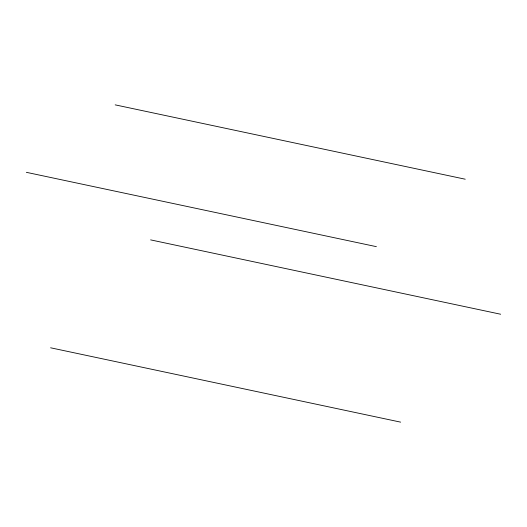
<?xml version="1.0" encoding="UTF-8"?>
<svg xmlns="http://www.w3.org/2000/svg" width="527" height="527" viewBox="0 0 527 527"><rect width="100%" height="100%" fill="white"/><g stroke="black" fill="none" stroke-linecap="round" stroke-linejoin="round"><path stroke-width="0.79" d="M115.189 104.86L465.222 179.206M26.35 172.316L376.383 246.662M150.617 239.884L500.65 314.23M50.599 347.794L400.639 422.14"/></g></svg>
